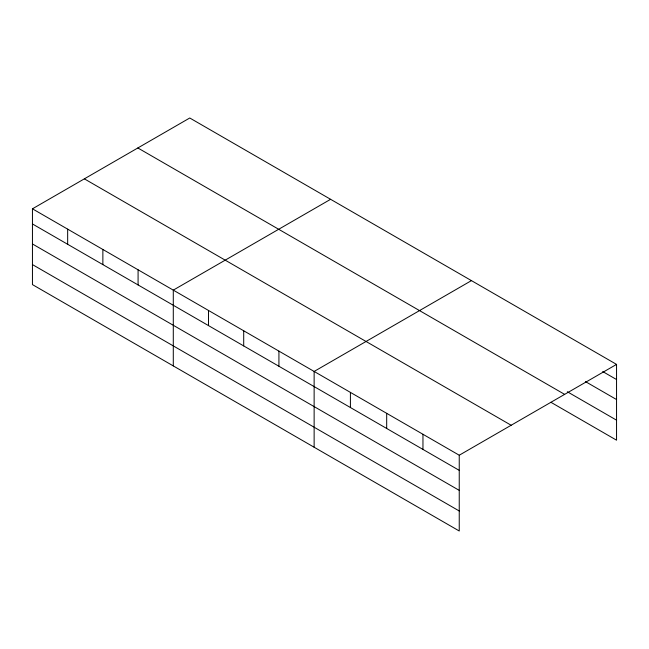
<?xml version="1.0" encoding="UTF-8"?>
<svg xmlns="http://www.w3.org/2000/svg" width="649" height="649" viewBox="0 0 649 649"><rect width="100%" height="100%" fill="white"/><g stroke="black" fill="none" stroke-linecap="round" stroke-linejoin="round"><path stroke-width="0.97" d="M459.241 490.376L459.241 455.225L32.45 208.816L32.45 284.603L459.241 531.004L459.241 490.376L32.45 243.967M550.904 402.283L616.55 440.184L616.55 364.397L189.759 117.996L32.45 208.816M330.601 199.308L173.291 290.127L173.291 365.914M471.442 280.619L314.132 371.447L314.132 447.226M459.241 455.225L616.55 364.397M602.726 371.561L616.55 379.535M585.455 381.596L616.55 399.549M567.315 391.745L616.55 420.171M137.848 147.964L564.638 394.373M84.362 178.848L511.152 425.249M32.45 223.954L459.241 470.363M32.45 264.589L459.241 510.99M422.961 434.278L422.961 449.416M386.682 413.332L386.682 428.47M350.411 392.385L350.411 407.531M278.924 351.117L278.924 366.255M243.708 330.787L243.708 345.925M208.499 310.457L208.499 325.595M138.083 269.806L138.083 284.943M102.867 249.476L102.867 264.614M67.658 229.146L67.658 244.284"/></g></svg>
